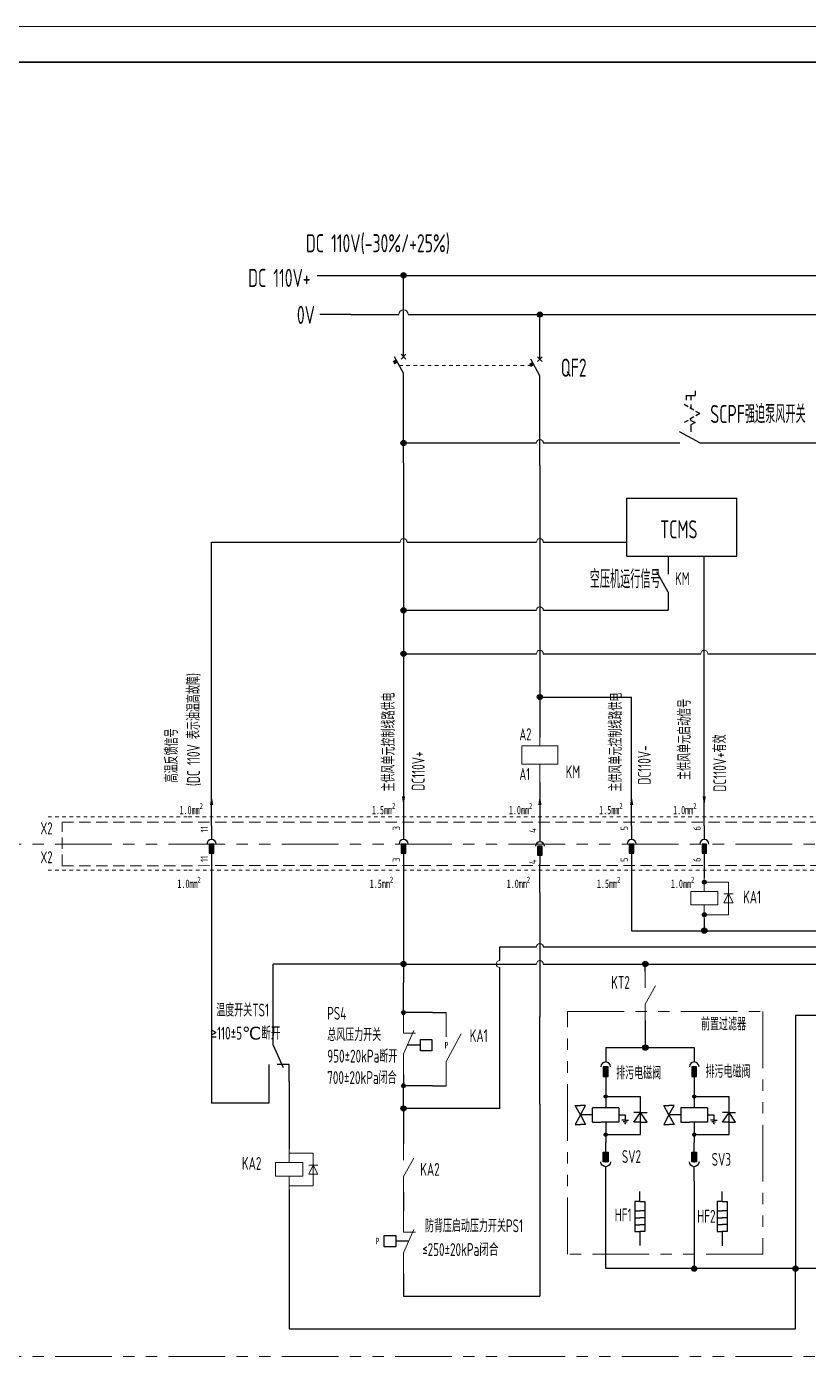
# Model space of a CAD drawing. Header units: millimetres. Extents: x 0 to 840, y 0 to 594.
# Drawn here: x 185.7 to 404.6, y 221.8 to 594 of the extents above; entities that cross this region are included whole.
import ezdxf
from ezdxf.enums import TextEntityAlignment as Align

# ---------------------------------------------------------------- set-up
doc = ezdxf.new("R2010")
doc.units = ezdxf.units.MM
for name, pattern in [('CENTER2', [12, 7, -1, 1, -1, 1, -1]), ('HIDDEN', [9.525, 6.35, -3.175]), ('PHANTOM2', [31.75, 15.875, -3.175, 3.175, -3.175, 3.175, -3.175]), ('虚线', [2, 1, -1])]:
    doc.linetypes.add(name, pattern=pattern)
for name, color, linetype, lineweight in [('BLK_0.5mm^2', 7, 'Continuous', 18), ('SYMS', 7, 'Continuous', 18), ('TERMS', 4, 'Continuous', 18), ('双点划线', 6, 'CENTER2', 18), ('尺寸线层', 3, 'Continuous', 13), ('标注', 3, 'Continuous', 18), ('虚线', 2, 'HIDDEN', 18), ('虚线层', 6, '虚线', 13)]:
    doc.layers.add(name, color=color, linetype=linetype, lineweight=lineweight)
doc.styles.add('WD_IEC', font='isocp2.shx', dxfattribs={"width": 0.9, "bigfont": 'gbcbig.shx'})
doc.styles.add('工程字', font='gbenor.shx', dxfattribs={"bigfont": 'gbcbig.shx'})
doc.styles.add('标准', font='isoct2.shx')
doc.styles.add('海泰标注样式', font='isocp.shx', dxfattribs={"width": 0.7, "bigfont": 'gbcbig.shx'})
doc.styles.add('海泰汉字样式', font='仿宋_GB2312.ttf', dxfattribs={"width": 0.7})

# ---------------------------------------------------------------- blocks, each defined once
blk = doc.blocks.new('NJHT-A1')
at = {"color": 7, "linetype": 'Continuous', "lineweight": 18}
blk.add_line((840, 594), (0, 594), dxfattribs=at)
at = {"color": 7, "linetype": 'Continuous', "lineweight": 35}
blk.add_line((830, 584), (25, 584), dxfattribs=at)
at = {"color": 2, "linetype": 'Continuous', "lineweight": 18, "style": '海泰汉字样式', "width": 0.6}
blk.add_attdef('5', text='', height=5, rotation=180, dxfattribs=at).set_placement((50, 578.5), align=Align.MIDDLE_CENTER)
at = {"color": 2, "linetype": 'Continuous', "lineweight": 18, "style": '海泰汉字样式'}
for tag, height, width, p in [('1', 5, 0.7, (805, 59.25)), ('7', 5, 0.7, (755, 50.5)), ('2', 5, 0.7, (805, 51.75)), ('3', 5, 0.6, (805, 38)), ('12', 3.5, 0.7, (668, 34.5)), ('13', 3.5, 0.6, (682, 34.5)), ('20', 3.5, 0.7, (708, 34.5)), ('21', 3.5, 0.6, (722, 34.5)), ('14', 3.5, 0.7, (668, 27.5)), ('15', 3.5, 0.6, (682, 27.5)), ('22', 3.5, 0.7, (708, 27.5)), ('23', 3.5, 0.6, (722, 27.5)), ('8', 3.5, 0.7, (762, 22.5)), ('9', 3.5, 0.7, (774, 22.5)), ('4', 5, 0.6, (805, 22.5)), ('16', 3.5, 0.7, (668, 20.5)), ('17', 3.5, 0.6, (682, 20.5)), ('24', 3.5, 0.7, (708, 20.5)), ('25', 3.5, 0.6, (722, 20.5)), ('18', 3.5, 0.7, (668, 13.5)), ('19', 3.5, 0.6, (682, 13.5)), ('26', 3.5, 0.7, (708, 13.5)), ('27', 3.5, 0.6, (722, 13.5)), ('11', 3.5, 0.7, (742.5, 13.5)), ('10', 3.5, 0.7, (767.5, 13.5)), ('6', 3.5, 0.7, (811.57, 13.5))]:
    blk.add_attdef(tag, text='', height=height, dxfattribs=dict(at, width=width)).set_placement(p, align=Align.MIDDLE_CENTER)
blk = doc.blocks.new('bfcgb')
blk.add_hatch(color=256).paths.add_polyline_path([(1495.06, 338, 1), (1492.9, 338, 1)])
blk.add_circle((1493.98, 338), 1.08)
blk = doc.blocks.new('fse')
blk.add_hatch(color=256).paths.add_polyline_path([(-62.47, -297.35), (-62.47, -293.6), (-64.34, -293.6), (-64.34, -297.35)], flags=0)
for p, q in [((-63.41, -286.1), (-63.41, -291.72)), ((-63.41, -297.35), (-63.41, -301.1))]:
    blk.add_line(p, q)
blk.add_lwpolyline([(-62.47, -293.6), (-64.34, -293.6), (-64.34, -297.35), (-62.47, -297.35)], close=True)
blk.add_arc((-63.41, -293.6), 1.88, 0, 180)
blk.add_point((-63.41, -293.6))
at = {"layer": 'TERMS', "style": 'WD_IEC'}
blk.add_attdef('1', text='', height=3, rotation=90, dxfattribs=at).set_placement((-64.91, -286.1), align=Align.RIGHT)
blk.add_attdef('1', (-64.91, -301.1), '', height=3, rotation=90, dxfattribs=at)
blk = doc.blocks.new('VCR1_1')
for p, q in [((0, 2.5), (0, 7.5)), ((0, -2.5), (0, -7.5))]:
    blk.add_line(p, q)
blk.add_lwpolyline([(-5, 2.5), (-5, -2.5), (5, -2.5), (5, 2.5)], close=True)
at = {"style": 'WD_IEC'}
for tag, height, p in [('INST', 2.5, (-5.25, 11.5)), ('LOC', 2.5, (-5.25, 8)), ('TAG1', 2.5, (-5.25, 4.5)), ('MFG', 1.5, (-6, 1)), ('CAT', 1.5, (-6, -1.5)), ('DESC1', 2.5, (-5.25, -6.85)), ('DESC2', 2.5, (-5.25, -10.35)), ('DESC3', 2.5, (-5.25, -13.85))]:
    blk.add_attdef(tag, text='', height=height, dxfattribs=at).set_placement(p, align=Align.RIGHT)
for tag, p, height in [('X2TERM01', (0, 7.5), 0.32), ('X4LINK', (-5, 0), 0.32), ('X1LINK', (5, 0), 0.32), ('ASSYCODE', (1, -4), 1), ('X8TERM02', (0, -7.5), 0.32), ('FAMILY', (1, -5.5), 1), ('CATDESC', (1, -7), 1)]:
    blk.add_attdef(tag, p, '', height=height, dxfattribs=at)
blk.add_attdef('TERM01', text='', height=2, rotation=90, dxfattribs=at).set_placement((-1, 7.5), align=Align.RIGHT)
blk.add_attdef('TERM02', (-1, -7.5), '', height=2, rotation=90, dxfattribs=at)
at = {"lineweight": 9, "style": 'WD_IEC'}
for tag, p in [('NO', (-5.5, -16.5)), ('NC', (-5.5, -20))]:
    blk.add_attdef(tag, text='', height=2.5, dxfattribs=at).set_placement(p, align=Align.TOP_RIGHT)
for tag, p in [('XREFNO', (-4, -16.5)), ('XREFNC', (-4, -20))]:
    blk.add_attdef(tag, text='', height=2.5, dxfattribs=at).set_placement(p, align=Align.TOP_LEFT)
blk = doc.blocks.new('VDI1_2')
for p, q in [((0, 7.5), (0, -7.5)), ((0, -2.5), (-2.5, 2.5)), ((-2.5, 2.5), (2.5, 2.5)), ((2.5, 2.5), (0, -2.5)), ((-2.5, -2.5), (2.5, -2.5))]:
    blk.add_line(p, q)
at = {"style": 'WD_IEC'}
for tag, height, p in [('INST', 2.5, (-5.5, 10.25)), ('LOC', 2.5, (-5.5, 6.75)), ('TAG1', 2.5, (-5.5, 3.25)), ('MFG', 1.5, (-5.5, -0.25)), ('DESC2', 2.5, (-5.5, -9.85)), ('DESC1', 2.5, (-5.5, -6.35)), ('CAT', 1.5, (-5.5, -2.75)), ('DESC3', 2.5, (-5.5, -13.35))]:
    blk.add_attdef(tag, text='', height=height, dxfattribs=at).set_placement(p, align=Align.RIGHT)
for tag, p, height in [('X2TERM01', (0, 7.5), 0.32), ('X8TERM02', (0, -7.5), 0.32), ('ASSYCODE', (1, -4), 1), ('FAMILY', (1, -5.5), 1), ('CATDESC', (1, -7), 1)]:
    blk.add_attdef(tag, p, '', height=height, dxfattribs=at)
blk.add_attdef('TERM01', text='', height=2, rotation=90, dxfattribs=at).set_placement((-1, 7.5), align=Align.RIGHT)
blk.add_attdef('TERM02', (-1, -7.5), '', height=2, rotation=90, dxfattribs=at)
blk = doc.blocks.new('VPS12')
for p, q in [((0, 7.5), (0, 2.5)), ((0, -2.5), (2.5, 3.125)), ((0, 2.5), (2.8678, 2.5)), ((0, -2.5), (0, -7.5))]:
    blk.add_line(p, q)
at = {"style": 'WD_IEC'}
for tag, p in [('INST', (-11.75, 10.25)), ('LOC', (-11.75, 6.75)), ('TAG1', (-11.75, 3.25)), ('RATING1', (-11.75, -1.35)), ('DESC1', (-11.75, -9.85)), ('DESC2', (-11.75, -13.35)), ('DESC3', (-11.75, -16.85))]:
    blk.add_attdef(tag, text='', height=2.5, dxfattribs=at).set_placement(p, align=Align.RIGHT)
blk.add_attdef('TERM01', text='', height=2, rotation=90, dxfattribs=at).set_placement((-1, 7.5), align=Align.RIGHT)
for tag, p, height in [('X2TERM01', (0, 7.5), 0.32), ('MFG', (2.75, 6.5), 1.5), ('CAT', (2.75, 4), 1.5), ('X1LINK', (1.7361, 0), 0.32), ('ASSYCODE', (1, -4), 1), ('CONTACT', (1, -2.5), 1), ('FAMILY', (1, -5.5), 1), ('CATDESC', (1, -7), 1), ('X8TERM02', (0, -7.5), 0.32)]:
    blk.add_attdef(tag, p, '', height=height, dxfattribs=at)
blk.add_attdef('TERM02', (-1, -7.5), '', height=2, rotation=90, dxfattribs=at)
at = {"lineweight": 15, "style": 'WD_IEC'}
blk.add_attdef('XREF', text='', height=2.5, dxfattribs=at).set_placement((-11.75, -6), align=Align.RIGHT)
blk = doc.blocks.new('VMS21P_1')
for p, q in [((0, 7.5), (0, 2.5)), ((0, -2.5), (3.125, 3.125)), ((0, -2.5), (0, -7.5))]:
    blk.add_line(p, q)
at = {"style": 'WD_IEC'}
for tag, p in [('INST', (-5.25, 7.75)), ('LOC', (-5.25, 4.25)), ('TAG2', (-5.25, 0.75)), ('XREF', (-5.25, -3.75)), ('DESC1', (-5.25, -7.6)), ('DESC2', (-5.25, -11.1)), ('DESC3', (-5.25, -14.6))]:
    blk.add_attdef(tag, text='', height=2.5, dxfattribs=at).set_placement(p, align=Align.RIGHT)
blk.add_attdef('TERM01', text='', height=2, rotation=90, dxfattribs=at).set_placement((-1, 7.5), align=Align.RIGHT)
for tag, p, height in [('X2TERM01', (0, 7.5), 0.32), ('X4LINK', (-2, 0), 0.32), ('X1LINK', (-0.5, 0), 0.32), ('CONTACT', (4, -3.5), 1), ('FAMILY', (4, -5), 1), ('X8TERM02', (0, -7.5), 0.32)]:
    blk.add_attdef(tag, p, '', height=height, dxfattribs=at)
blk.add_attdef('TERM02', (-1, -7.5), '', height=2, rotation=90, dxfattribs=at)
blk = doc.blocks.new('gwae')
blk.add_hatch(color=256).paths.add_polyline_path([(413.18, 275.01), (413.18, 278.76), (411.3, 278.76), (411.3, 275.01)], flags=0)
for p, q in [((412.24, 286.26), (412.24, 280.64)), ((412.24, 275.01), (412.24, 271.26))]:
    blk.add_line(p, q)
blk.add_lwpolyline([(413.18, 278.76), (411.3, 278.76), (411.3, 275.01), (413.18, 275.01)], close=True)
blk.add_arc((412.24, 278.76), 1.88, 0, 180)
blk.add_point((412.24, 278.76))
blk = doc.blocks.new('rq2e')
at = {"color": 7, "ltscale": 0.416487}
blk.add_line((1065.04, 260.3), (1065.04, 251.87), dxfattribs=at)
at = {"color": 7, "ltscale": 0.007597}
for p, q in [((1064.45, 256.26), (1064.49, 256.48)), ((1064.45, 256.26), (1064.49, 256.48)), ((1064.49, 256.03), (1064.45, 256.26)), ((1064.49, 256.03), (1064.45, 256.26)), ((1064.49, 256.48), (1064.62, 256.67)), ((1064.49, 256.48), (1064.62, 256.67)), ((1064.62, 255.84), (1064.49, 256.03)), ((1064.62, 255.84), (1064.49, 256.03)), ((1064.62, 256.67), (1064.81, 256.8)), ((1064.62, 256.67), (1064.81, 256.8)), ((1064.81, 255.71), (1064.62, 255.84)), ((1064.81, 255.71), (1064.62, 255.84)), ((1064.81, 256.8), (1065.04, 256.85)), ((1064.81, 256.8), (1065.04, 256.85)), ((1065.04, 255.66), (1064.81, 255.71)), ((1065.04, 255.66), (1064.81, 255.71)), ((1065.04, 256.85), (1065.27, 256.8)), ((1065.04, 256.85), (1065.27, 256.8)), ((1065.27, 255.71), (1065.04, 255.66)), ((1065.27, 255.71), (1065.04, 255.66)), ((1065.27, 256.8), (1065.46, 256.67)), ((1065.27, 256.8), (1065.46, 256.67)), ((1065.46, 255.84), (1065.27, 255.71)), ((1065.46, 255.84), (1065.27, 255.71)), ((1065.46, 256.67), (1065.59, 256.48)), ((1065.46, 256.67), (1065.59, 256.48)), ((1065.59, 256.03), (1065.46, 255.84)), ((1065.59, 256.03), (1065.46, 255.84)), ((1065.59, 256.48), (1065.63, 256.26)), ((1065.59, 256.48), (1065.63, 256.26)), ((1065.63, 256.26), (1065.59, 256.03)), ((1065.63, 256.26), (1065.59, 256.03)), ((1064.45, 241.44), (1064.49, 241.66)), ((1064.45, 241.44), (1064.49, 241.66)), ((1064.49, 241.21), (1064.45, 241.44)), ((1064.49, 241.21), (1064.45, 241.44)), ((1064.49, 241.66), (1064.62, 241.85)), ((1064.49, 241.66), (1064.62, 241.85)), ((1064.62, 241.02), (1064.49, 241.21)), ((1064.62, 241.02), (1064.49, 241.21)), ((1064.62, 241.85), (1064.81, 241.98)), ((1064.62, 241.85), (1064.81, 241.98)), ((1064.81, 240.89), (1064.62, 241.02)), ((1064.81, 240.89), (1064.62, 241.02)), ((1064.81, 241.98), (1065.04, 242.03)), ((1064.81, 241.98), (1065.04, 242.03)), ((1065.04, 240.85), (1064.81, 240.89)), ((1065.04, 240.85), (1064.81, 240.89)), ((1065.04, 242.03), (1065.27, 241.98)), ((1065.04, 242.03), (1065.27, 241.98)), ((1065.27, 240.89), (1065.04, 240.85)), ((1065.27, 240.89), (1065.04, 240.85)), ((1065.27, 241.98), (1065.46, 241.85)), ((1065.27, 241.98), (1065.46, 241.85)), ((1065.46, 241.02), (1065.27, 240.89)), ((1065.46, 241.02), (1065.27, 240.89)), ((1065.46, 241.85), (1065.59, 241.66)), ((1065.46, 241.85), (1065.59, 241.66)), ((1065.59, 241.21), (1065.46, 241.02)), ((1065.59, 241.21), (1065.46, 241.02)), ((1065.59, 241.66), (1065.63, 241.44)), ((1065.59, 241.66), (1065.63, 241.44)), ((1065.63, 241.44), (1065.59, 241.21)), ((1065.63, 241.44), (1065.59, 241.21))]:
    blk.add_line(p, q, dxfattribs=at)
at = {"color": 7, "ltscale": 0.445714}
for p, q in [((1065.03, 256.26), (1078.57, 256.26)), ((1065.03, 256.26), (1078.57, 256.26)), ((1065.04, 241.44), (1078.58, 241.44)), ((1065.04, 241.44), (1078.58, 241.44))]:
    blk.add_line(p, q, dxfattribs=at)
at = {"color": 7, "ltscale": 0.204694}
blk.add_line((1078.58, 250.04), (1078.57, 256.26), dxfattribs=at)
blk.add_line((1078.58, 250.04), (1078.57, 256.26), dxfattribs=at)
at = {"color": 7, "ltscale": 0.092843}
for q in [(1053.19, 252.81), (1053.19, 252.81), (1053.19, 245.38), (1053.19, 245.38), (1057.23, 252.81), (1057.23, 252.81), (1057.23, 245.38), (1057.23, 245.38)]:
    blk.add_line((1055.21, 249.09), q, dxfattribs=at)
at = {"color": 7, "ltscale": 0.044268}
for p, q in [((1053.19, 252.81), (1055.21, 252.81)), ((1053.19, 252.81), (1055.21, 252.81)), ((1053.19, 245.38), (1055.21, 245.38)), ((1053.19, 245.38), (1055.21, 245.38))]:
    blk.add_line(p, q, dxfattribs=at)
at = {"color": 7, "ltscale": 0.044269}
for p, q in [((1057.23, 252.81), (1055.21, 252.81)), ((1057.23, 252.81), (1055.21, 252.81)), ((1057.23, 245.38), (1055.21, 245.38)), ((1057.23, 245.38), (1055.21, 245.38))]:
    blk.add_line(p, q, dxfattribs=at)
at = {"color": 7, "ltscale": 0.121009}
blk.add_line((1059.83, 249.09), (1055.21, 249.09), dxfattribs=at)
at = {"color": 7, "ltscale": 0.18267}
for p, q in [((1059.83, 251.87), (1059.83, 246.32)), ((1070.2, 251.87), (1070.2, 246.32))]:
    blk.add_line(p, q, dxfattribs=at)
at = {"color": 7, "ltscale": 0.226511}
for p, q in [((1070.2, 251.87), (1059.88, 251.87)), ((1059.88, 246.32), (1063.32, 246.32)), ((1070.2, 246.32), (1063.32, 246.32)), ((1070.2, 246.32), (1063.32, 246.32))]:
    blk.add_line(p, q, dxfattribs=at)
at = {"color": 7, "ltscale": 0.067085}
blk.add_line((1070.2, 249.09), (1072.61, 249.09), dxfattribs=at)
at = {"color": 7, "ltscale": 0.04459}
blk.add_line((1072.61, 249.09), (1072.61, 247.05), dxfattribs=at)
at = {"color": 7, "ltscale": 0.148438}
for p in [(1076.03, 246.32), (1076.03, 246.32), (1081.13, 246.32), (1081.13, 246.32)]:
    blk.add_line(p, (1078.58, 250.04), dxfattribs=at)
at = {"color": 7, "ltscale": 0.083936}
for p, q in [((1078.58, 250.04), (1076.03, 250.04)), ((1078.58, 250.04), (1076.03, 250.04)), ((1078.58, 250.04), (1081.13, 250.04)), ((1078.58, 250.04), (1081.13, 250.04)), ((1078.58, 246.32), (1076.03, 246.32)), ((1078.58, 246.32), (1076.03, 246.32)), ((1078.58, 246.32), (1081.13, 246.32)), ((1078.58, 246.32), (1081.13, 246.32))]:
    blk.add_line(p, q, dxfattribs=at)
at = {"color": 7, "ltscale": 0.16075}
for q in [(1078.58, 250.04), (1078.58, 246.32)]:
    blk.add_line((1078.58, 241.44), q, dxfattribs=at)
at = {"color": 7, "ltscale": 0.321499}
blk.add_line((1065.04, 246.32), (1065.04, 238.35), dxfattribs=at)
at = {"color": 7, "ltscale": 0.028234}
blk.add_line((1072.61, 247.05), (1071.32, 247.05), dxfattribs=at)
at = {"color": 7, "ltscale": 0.016336}
for q in [(1071.86, 246.37), (1073.35, 246.37)]:
    blk.add_line((1072.61, 246.37), q, dxfattribs=at)
at = {"color": 7, "ltscale": 0.005879}
for q in [(1072.34, 245.77), (1072.88, 245.77)]:
    blk.add_line((1072.61, 245.77), q, dxfattribs=at)
at = {"color": 7, "ltscale": 0.028235}
blk.add_line((1072.61, 247.05), (1073.9, 247.05), dxfattribs=at)
at = {"color": 7}
for centre in [(1065.04, 256.26), (1065.04, 241.44)]:
    blk.add_circle(centre, 0.591, dxfattribs=at)
for points in [[(1065.59, 256.03), (1064.45, 256.26), (1064.62, 256.67), (1064.49, 256.48)], [(1065.59, 256.03), (1064.45, 256.26), (1064.62, 256.67), (1064.49, 256.48)], [(1065.59, 256.03), (1064.62, 255.84), (1064.45, 256.26), (1064.49, 256.03)], [(1065.59, 256.03), (1064.62, 255.84), (1064.45, 256.26), (1064.49, 256.03)], [(1065.59, 256.03), (1064.62, 256.67), (1065.04, 256.85), (1064.81, 256.8)], [(1065.59, 256.03), (1064.62, 256.67), (1065.04, 256.85), (1064.81, 256.8)], [(1065.59, 256.03), (1065.04, 255.66), (1064.62, 255.84), (1064.81, 255.71)], [(1065.59, 256.03), (1065.04, 255.66), (1064.62, 255.84), (1064.81, 255.71)], [(1065.59, 256.03), (1065.04, 256.85), (1065.46, 256.67), (1065.27, 256.8)], [(1065.59, 256.03), (1065.04, 256.85), (1065.46, 256.67), (1065.27, 256.8)], [(1065.59, 256.03), (1065.46, 255.84), (1065.04, 255.66), (1065.27, 255.71)], [(1065.59, 256.03), (1065.46, 255.84), (1065.04, 255.66), (1065.27, 255.71)], [(1065.59, 256.03), (1065.46, 256.67), (1065.63, 256.26), (1065.59, 256.48)], [(1065.59, 256.03), (1065.46, 256.67), (1065.63, 256.26), (1065.59, 256.48)], [(1065.59, 241.21), (1064.45, 241.44), (1064.62, 241.85), (1064.49, 241.66)], [(1065.59, 241.21), (1064.45, 241.44), (1064.62, 241.85), (1064.49, 241.66)], [(1065.59, 241.21), (1064.62, 241.02), (1064.45, 241.44), (1064.49, 241.21)], [(1065.59, 241.21), (1064.62, 241.02), (1064.45, 241.44), (1064.49, 241.21)], [(1065.59, 241.21), (1064.62, 241.85), (1065.04, 242.03), (1064.81, 241.98)], [(1065.59, 241.21), (1064.62, 241.85), (1065.04, 242.03), (1064.81, 241.98)], [(1065.59, 241.21), (1065.04, 240.85), (1064.62, 241.02), (1064.81, 240.89)], [(1065.59, 241.21), (1065.04, 240.85), (1064.62, 241.02), (1064.81, 240.89)], [(1065.59, 241.21), (1065.04, 242.03), (1065.46, 241.85), (1065.27, 241.98)], [(1065.59, 241.21), (1065.04, 242.03), (1065.46, 241.85), (1065.27, 241.98)], [(1065.59, 241.21), (1065.46, 241.02), (1065.04, 240.85), (1065.27, 240.89)], [(1065.59, 241.21), (1065.46, 241.02), (1065.04, 240.85), (1065.27, 240.89)], [(1065.59, 241.21), (1065.46, 241.85), (1065.63, 241.44), (1065.59, 241.66)], [(1065.59, 241.21), (1065.46, 241.85), (1065.63, 241.44), (1065.59, 241.66)]]:
    blk.add_solid(points, dxfattribs=at)

msp = doc.modelspace()

# ---------------------------------------------------------------- hatches: boundary and pattern name
for points in [[(289.13, 500.82), (288.24, 500.33), (288.73, 499.43), (289.63, 499.93)], [(327.31, 500.09), (326.41, 499.6), (326.91, 498.7), (327.81, 499.2)]]:
    msp.add_hatch(color=256).paths.add_polyline_path(points, flags=0)

# ---------------------------------------------------------------- linework, layer by layer
for p, q in [((267.08, 524.36), (602.09, 524.36)), ((291.27, 508.68), (291.27, 524.36)), ((276.51, 513.4), (267.84, 513.4)), ((276.51, 513.4), (289.99, 513.4)), ((292.56, 513.4), (335.43, 513.4)), ((325.84, 513.4), (332.86, 513.4)), ((329.45, 500.89), (329.45, 512.67)), ((335.43, 513.4), (602.09, 513.4)), ((291.27, 501.61), (291.27, 508.68)), ((291.27, 496.97), (288.71, 501.58)), ((291.93, 500.94), (290.61, 502.29)), ((290.61, 500.94), (291.93, 502.29)), ((329.45, 496.24), (326.89, 500.86)), ((330.11, 500.21), (328.79, 501.56)), ((328.79, 500.21), (330.11, 501.56)), ((291.27, 471.87), (291.27, 496.97)), ((329.45, 471.14), (329.45, 496.24)), ((372.96, 492), (372.96, 490.73)), ((370.94, 487.57), (369.84, 488.2)), ((370.43, 490.73), (370.43, 489.47)), ((370.43, 490.73), (372.96, 490.73)), ((371.69, 490.73), (371.69, 489.47)), ((371.69, 488.2), (371.69, 487.13)), ((372.58, 486.62), (371.48, 487.25)), ((372.58, 484.72), (371.48, 484.09)), ((371.69, 483.77), (371.69, 484.21)), ((374.22, 485.67), (373.13, 486.3)), ((374.22, 485.67), (373.13, 485.04)), ((374.22, 477.45), (368.53, 480.61)), ((370.94, 483.77), (369.84, 483.14)), ((371.69, 483.77), (372.96, 483.14)), ((372.96, 483.14), (371.69, 482.51)), ((371.69, 482.51), (371.69, 480.61)), ((291.27, 477.45), (328.49, 477.45)), ((330.41, 477.45), (368.66, 477.45)), ((374.22, 477.45), (379.29, 477.45)), ((379.29, 477.45), (422.7, 477.45)), ((291.27, 471.87), (291.27, 370.25)), ((329.45, 471.14), (329.45, 395.03)), ((353.84, 445.8), (353.84, 461.99)), ((353.84, 461.99), (384.58, 461.99)), ((384.58, 445.8), (384.58, 461.99)), ((237.5, 370.25), (237.5, 449.7)), ((237.5, 449.7), (290.31, 449.7)), ((292.24, 449.7), (328.49, 449.7)), ((330.41, 449.7), (353.84, 449.7)), ((353.84, 445.8), (384.58, 445.8)), ((365.39, 445.8), (365.39, 440.74)), ((375.49, 370.25), (375.49, 445.8)), ((365.39, 435.68), (362.23, 441.37)), ((365.39, 435.68), (365.39, 430.62)), ((291.27, 430.62), (328.49, 430.62)), ((330.41, 430.62), (365.39, 430.62)), ((291.27, 418.45), (328.49, 418.45)), ((330.41, 418.45), (374.52, 418.45)), ((376.45, 418.45), (421.74, 418.45)), ((329.45, 406.32), (355.12, 406.32)), ((355.12, 370.25), (355.12, 406.32)), ((329.45, 382.51), (329.45, 369.63)), ((291.27, 366.34), (291.27, 366.34)), ((237.5, 360.13), (237.5, 292.69)), ((291.27, 360.13), (291.27, 347)), ((329.45, 351.64), (329.45, 359.51)), ((355.12, 360.13), (355.12, 340.92)), ((375.49, 360.13), (375.49, 355.73)), ((329.45, 351.64), (329.45, 316.93)), ((291.27, 347), (291.27, 331.59)), ((375.49, 344.34), (375.49, 340.92)), ((355.12, 340.92), (390.62, 340.92)), ((390.62, 340.92), (421.74, 340.92)), ((318.2, 332.55), (318.2, 336.39)), ((318.2, 336.39), (328.49, 336.39)), ((330.41, 336.39), (389.65, 336.39)), ((389.65, 336.39), (422.7, 336.39)), ((291.27, 331.59), (254.77, 331.59)), ((254.77, 314.47), (254.77, 331.59)), ((291.27, 331.59), (328.49, 331.59)), ((291.27, 331.59), (291.27, 330.86)), ((330.41, 331.59), (330.41, 331.59)), ((330.41, 331.59), (390.62, 331.59)), ((358.96, 329.48), (358.96, 331.59)), ((390.62, 331.59), (401.2, 331.59)), ((401.2, 331.59), (423.82, 331.59)), ((291.27, 330.86), (291.27, 326.34)), ((318.2, 291.17), (318.2, 330.63)), ((291.27, 318.02), (291.27, 326.34)), ((299.42, 318.02), (291.27, 318.02)), ((299.42, 318.02), (303.18, 318.02)), ((329.45, 292.33), (329.45, 316.93)), ((442.04, 317.21), (401.03, 317.21)), ((401.03, 317.21), (401.03, 246.33)), ((254.77, 308.88), (254.77, 314.47)), ((358.96, 315.81), (358.96, 308.22)), ((254.77, 308.88), (257.55, 302.6)), ((253.58, 303.49), (253.58, 292.69)), ((259.24, 303.49), (255.86, 303.49)), ((259.24, 298.59), (259.24, 303.49)), ((259.24, 298.59), (259.24, 279.84)), ((291.27, 300.64), (291.27, 297.51)), ((299.42, 297.51), (291.27, 297.51)), ((291.27, 291.17), (291.27, 297.51)), ((299.42, 297.51), (303.18, 297.51)), ((253.58, 292.69), (237.5, 292.69)), ((318.2, 291.17), (291.27, 291.17)), ((291.27, 291.17), (291.27, 281.28)), ((329.45, 292.33), (329.45, 238.64)), ((259.24, 268.45), (259.24, 238.64)), ((347.87, 246.33), (347.87, 270.81)), ((372.67, 270.81), (372.67, 246.33)), ((291.27, 267.61), (291.27, 262.38)), ((357.41, 265.09), (357.41, 267.95)), ((380.48, 265.12), (380.48, 267.95)), ((357.41, 256.71), (357.41, 252.8)), ((380.48, 256.74), (380.48, 252.73)), ((400.69, 246.33), (347.87, 246.33)), ((600.93, 246.33), (400.69, 246.33)), ((401.03, 229.45), (401.03, 246.33)), ((291.27, 244.98), (291.27, 238.64)), ((259.24, 238.64), (259.24, 229.45)), ((291.27, 238.64), (329.45, 238.64)), ((259.24, 229.45), (401.03, 229.45))]:
    msp.add_line(p, q)
at = {"color": 7, "ltscale": 0.007597}
for p, q in [((358.55, 331.3), (358.5, 331.59)), ((358.55, 331.3), (358.5, 331.59)), ((358.72, 331.06), (358.55, 331.3)), ((358.72, 331.06), (358.55, 331.3)), ((359.66, 331.3), (359.5, 331.06)), ((359.66, 331.3), (359.5, 331.06)), ((359.72, 331.59), (359.66, 331.3)), ((359.72, 331.59), (359.66, 331.3)), ((358.96, 330.83), (358.67, 330.89)), ((358.96, 330.83), (358.67, 330.89)), ((358.96, 330.89), (358.72, 331.06)), ((358.96, 330.89), (358.72, 331.06)), ((359.25, 330.89), (358.96, 330.83)), ((359.25, 330.89), (358.96, 330.83)), ((359.5, 331.06), (359.25, 330.89)), ((359.5, 331.06), (359.25, 330.89)), ((358.67, 308.92), (358.96, 308.97)), ((358.67, 308.92), (358.96, 308.97)), ((358.96, 308.97), (359.25, 308.92)), ((358.96, 308.97), (359.25, 308.92)), ((358.5, 308.22), (358.55, 308.51)), ((358.5, 308.22), (358.55, 308.51)), ((358.55, 307.93), (358.5, 308.22)), ((358.55, 307.93), (358.5, 308.22)), ((358.55, 308.51), (358.72, 308.75)), ((358.55, 308.51), (358.72, 308.75)), ((358.72, 307.68), (358.55, 307.93)), ((358.72, 307.68), (358.55, 307.93)), ((358.96, 307.46), (358.67, 307.52)), ((358.96, 307.46), (358.67, 307.52)), ((358.72, 308.75), (358.96, 308.92)), ((358.72, 308.75), (358.96, 308.92)), ((358.96, 307.52), (358.72, 307.68)), ((358.96, 307.52), (358.72, 307.68)), ((359.25, 307.52), (358.96, 307.46)), ((359.25, 307.52), (358.96, 307.46)), ((359.25, 308.92), (359.5, 308.75)), ((359.25, 308.92), (359.5, 308.75)), ((359.5, 307.68), (359.25, 307.52)), ((359.5, 307.68), (359.25, 307.52)), ((359.5, 308.75), (359.66, 308.51)), ((359.5, 308.75), (359.66, 308.51)), ((359.66, 307.93), (359.5, 307.68)), ((359.66, 307.93), (359.5, 307.68)), ((359.72, 308.22), (359.66, 307.93)), ((359.72, 308.22), (359.66, 307.93))]:
    msp.add_line(p, q, dxfattribs=at)
at = {"color": 2, "linetype": 'HIDDEN'}
for p, q in [((295.98, 308.89), (292.36, 308.89)), ((292.72, 254.05), (289.09, 254.05))]:
    msp.add_line(p, q, dxfattribs=at)
at = {"color": 7, "ltscale": 0.416487}
for p, q in [((347.87, 308.22), (347.87, 304.17)), ((372.67, 308.22), (372.67, 304.17))]:
    msp.add_line(p, q, dxfattribs=at)
at = {"color": 7}
msp.add_line((347.87, 308.22), (372.67, 308.22), dxfattribs=at)
at = {"color": 7, "ltscale": 0.036266}
for p, q in [((357.41, 265.09), (356, 265.09)), ((357.41, 265.09), (358.82, 265.09)), ((380.48, 265.12), (379.07, 265.12)), ((380.48, 265.12), (381.89, 265.12)), ((356, 262.48), (357.41, 262.48)), ((358.82, 262.48), (357.41, 262.48)), ((379.07, 262.51), (380.48, 262.51)), ((379.07, 260.58), (380.48, 260.58)), ((381.89, 262.51), (380.48, 262.51)), ((381.89, 260.58), (380.48, 260.58)), ((356, 260.55), (357.41, 260.55)), ((356, 258.63), (357.41, 258.63)), ((358.82, 260.55), (357.41, 260.55)), ((358.82, 258.63), (357.41, 258.63)), ((379.07, 258.66), (380.48, 258.66)), ((381.89, 258.66), (380.48, 258.66)), ((356, 256.71), (357.41, 256.71)), ((358.82, 256.71), (357.41, 256.71)), ((379.07, 256.74), (380.48, 256.74)), ((381.89, 256.74), (380.48, 256.74))]:
    msp.add_line(p, q, dxfattribs=at)
at = {"color": 7, "ltscale": 0.215638}
for p, q in [((356, 265.09), (356, 256.71)), ((358.82, 265.09), (358.82, 256.71)), ((379.07, 265.12), (379.07, 256.74)), ((381.89, 265.12), (381.89, 256.74))]:
    msp.add_line(p, q, dxfattribs=at)
for points in [[(295.98, 310.46), (299.2, 310.46), (299.2, 307.32), (295.98, 307.32)], [(285.87, 255.62), (289.09, 255.62), (289.09, 252.47), (285.87, 252.47)]]:
    msp.add_lwpolyline(points, close=True)
at = {"color": 7}
for centre in [(358.96, 331.59), (358.96, 308.22)]:
    msp.add_circle(centre, 0.757, dxfattribs=at)
for points in [[(237.08, 376.13), (237.51, 378.83), (237.98, 376.13)], [(291.7, 378.55), (291.27, 375.85), (290.8, 378.54)], [(329, 376.13), (329.42, 378.83), (329.9, 376.13)], [(354.69, 376.13), (355.12, 378.83), (355.59, 376.13)], [(375.91, 378.55), (375.49, 375.85), (375.01, 378.54)]]:
    msp.add_solid(points)
for points in [[(359.66, 331.3), (358.21, 331.59), (358.43, 332.13), (358.26, 331.88)], [(359.66, 331.3), (358.21, 331.59), (358.43, 332.13), (358.26, 331.88)], [(359.66, 331.3), (358.43, 331.06), (358.21, 331.59), (358.26, 331.3)], [(359.66, 331.3), (358.43, 331.06), (358.21, 331.59), (358.26, 331.3)], [(359.66, 331.3), (358.43, 332.13), (358.96, 332.35), (358.67, 332.29)], [(359.66, 331.3), (358.43, 332.13), (358.96, 332.35), (358.67, 332.29)], [(359.66, 331.3), (358.96, 330.83), (358.43, 331.06), (358.67, 330.89)], [(359.66, 331.3), (358.96, 330.83), (358.43, 331.06), (358.67, 330.89)], [(359.66, 331.3), (358.96, 332.35), (359.5, 332.13), (359.25, 332.29)], [(359.66, 331.3), (358.96, 332.35), (359.5, 332.13), (359.25, 332.29)], [(359.66, 331.3), (359.5, 331.06), (358.96, 330.83), (359.25, 330.89)], [(359.66, 331.3), (359.5, 331.06), (358.96, 330.83), (359.25, 330.89)], [(359.66, 331.3), (359.5, 332.13), (359.72, 331.59), (359.66, 331.88)], [(359.66, 331.3), (359.5, 332.13), (359.72, 331.59), (359.66, 331.88)], [(359.66, 307.93), (358.43, 308.75), (358.96, 308.97), (358.67, 308.92)], [(359.66, 307.93), (358.43, 308.75), (358.96, 308.97), (358.67, 308.92)], [(359.66, 307.93), (358.96, 308.97), (359.5, 308.75), (359.25, 308.92)], [(359.66, 307.93), (358.96, 308.97), (359.5, 308.75), (359.25, 308.92)], [(359.66, 307.93), (358.21, 308.22), (358.43, 308.75), (358.26, 308.51)], [(359.66, 307.93), (358.21, 308.22), (358.43, 308.75), (358.26, 308.51)], [(359.66, 307.93), (358.43, 307.68), (358.21, 308.22), (358.26, 307.93)], [(359.66, 307.93), (358.43, 307.68), (358.21, 308.22), (358.26, 307.93)], [(359.66, 307.93), (358.96, 307.46), (358.43, 307.68), (358.67, 307.52)], [(359.66, 307.93), (358.96, 307.46), (358.43, 307.68), (358.67, 307.52)], [(359.66, 307.93), (359.5, 307.68), (358.96, 307.46), (359.25, 307.52)], [(359.66, 307.93), (359.5, 307.68), (358.96, 307.46), (359.25, 307.52)], [(359.66, 307.93), (359.5, 308.75), (359.72, 308.22), (359.66, 308.51)], [(359.66, 307.93), (359.5, 308.75), (359.72, 308.22), (359.66, 308.51)]]:
    msp.add_solid(points, dxfattribs=at)
at = {"layer": 'BLK_0.5mm^2'}
for p, q in [((382.26, 354.51), (375.49, 354.51)), ((382.26, 353.75), (382.26, 354.51)), ((382.26, 345.4), (375.49, 345.4)), ((382.26, 346.15), (382.26, 345.4)), ((266.01, 278.62), (259.24, 278.62)), ((266.01, 277.86), (266.01, 278.62)), ((266.01, 269.51), (259.24, 269.51)), ((266.01, 270.27), (266.01, 269.51))]:
    msp.add_line(p, q, dxfattribs=at)
for centre, radius, start, end in [((291.27, 513.4), 1.29, 0, 180), ((329.45, 477.45), 0.964, 0, 180), ((291.27, 449.7), 0.964, 0, 180), ((329.45, 449.7), 0.964, 0, 180), ((329.45, 430.62), 0.964, 0, 180), ((329.45, 418.45), 0.964, 0, 180), ((375.49, 418.45), 0.964, 0, 180), ((329.45, 336.39), 0.964, 0, 180), ((318.2, 331.59), 0.964, 90, 270), ((329.45, 331.59), 0.964, 0, 180)]:
    msp.add_arc(centre, radius, start, end, dxfattribs=at)
at = {"layer": '双点划线', "linetype": 'PHANTOM2'}
for p, q in [((98.43, 365.19), (681.94, 365.19)), ((337.16, 318.32), (391.84, 318.32)), ((337.16, 250.38), (337.16, 318.32)), ((391.84, 318.32), (391.84, 250.38)), ((391.84, 250.38), (337.16, 250.38)), ((98.43, 221.76), (681.94, 221.76))]:
    msp.add_line(p, q, dxfattribs=at)
at = {"layer": '虚线', "ltscale": 0.5}
for p, q in [((195.69, 371.26), (670, 371.45)), ((195.69, 359.11), (195.69, 371.26)), ((195.69, 359.11), (670, 359.3))]:
    msp.add_line(p, q, dxfattribs=at)
at = {"layer": '虚线层'}
for p, q in [((327.04, 499.11), (290.08, 499.11)), ((230.72, 372.75), (191.2, 372.75)), ((670, 372.75), (230.72, 372.75)), ((230.72, 357.84), (191.18, 357.84)), ((670.12, 357.84), (230.72, 357.84))]:
    msp.add_line(p, q, dxfattribs=at)

# ---------------------------------------------------------------- block references
msp.add_blockref('NJHT-A1', (0, 0))
for name, p, xscale, yscale, zscale in [('bfcgb', (-717.17, 296.21), 0.675, 0.675, 0.675), ('bfcgb', (-678.99, 285.24), 0.675, 0.675, 0.675), ('bfcgb', (-717.17, 249.29), 0.675, 0.675, 0.675), ('bfcgb', (-717.17, 202.46), 0.675, 0.675, 0.675), ('bfcgb', (-717.17, 190.3), 0.675, 0.675, 0.675), ('bfcgb', (-678.99, 178.17), 0.675, 0.675, 0.675), ('bfcgb', (-380.84, 183.39), 0.50625, 0.50625, 0.50625), ('bfcgb', (-380.84, 174.28), 0.50625, 0.50625, 0.50625), ('bfcgb', (-632.95, 112.77), 0.675, 0.675, 0.675), ('bfcgb', (-717.17, 103.44), 0.675, 0.675, 0.675), ('bfcgb', (-465.06, 146.9), 0.50625, 0.50625, 0.50625), ('gwae', (51.06, 102.11), 0.7200000000000001, 0.7200000000000001, 0.7200000000000001), ('gwae', (75.85, 102.11), 0.7200000000000001, 0.7200000000000001, 0.7200000000000001), ('bfcgb', (-465.06, 126.4), 0.50625, 0.50625, 0.50625), ('rq2e', (-418.96, 110), 0.7200000000000001, 0.7200000000000001, 0.7200000000000001), ('rq2e', (-394.16, 110), 0.7200000000000001, 0.7200000000000001, 0.7200000000000001), ('bfcgb', (-717.17, 63.02), 0.675, 0.675, 0.675), ('bfcgb', (-635.77, 18.18), 0.675, 0.675, 0.675), ('bfcgb', (-607.41, 18.18), 0.675, 0.675, 0.675)]:
    msp.add_blockref(name, p, dxfattribs=dict(xscale=xscale, yscale=yscale, zscale=zscale))
ref = msp.add_blockref('fse', (280.3, 563.37), dxfattribs=dict(xscale=0.675, yscale=0.675, zscale=0.675))
ref.add_attrib('1', '11', (236.49, 360.13), dxfattribs={"layer": 'TERMS', "height": 2.025, "rotation": 90, "style": 'WD_IEC'})
ref.add_attrib('1', '11', dxfattribs={"layer": 'TERMS', "height": 2.025, "rotation": 90, "style": 'WD_IEC'}).set_placement((236.49, 370.25), align=Align.RIGHT)
ref = msp.add_blockref('fse', (334.07, 563.37), dxfattribs=dict(xscale=0.675, yscale=0.675, zscale=0.675))
ref.add_attrib('1', '3', (290.26, 360.13), dxfattribs={"layer": 'TERMS', "height": 2.02, "rotation": 90, "style": 'WD_IEC'})
ref.add_attrib('1', '3', dxfattribs={"layer": 'TERMS', "height": 2.02, "rotation": 90, "style": 'WD_IEC'}).set_placement((290.26, 370.25), align=Align.RIGHT)
ref = msp.add_blockref('fse', (372.25, 562.75), dxfattribs=dict(xscale=0.675, yscale=0.675, zscale=0.675))
ref.add_attrib('1', '4', (328.44, 359.51), dxfattribs={"layer": 'TERMS', "height": 2.02, "rotation": 90, "style": 'WD_IEC'})
ref.add_attrib('1', '4', dxfattribs={"layer": 'TERMS', "height": 2.02, "rotation": 90, "style": 'WD_IEC'}).set_placement((328.44, 369.63), align=Align.RIGHT)
ref = msp.add_blockref('fse', (397.92, 563.37), dxfattribs=dict(xscale=0.675, yscale=0.675, zscale=0.675))
ref.add_attrib('1', '5', (354.11, 360.13), dxfattribs={"layer": 'TERMS', "height": 2.02, "rotation": 90, "style": 'WD_IEC'})
ref.add_attrib('1', '5', dxfattribs={"layer": 'TERMS', "height": 2.02, "rotation": 90, "style": 'WD_IEC'}).set_placement((354.11, 370.25), align=Align.RIGHT)
ref = msp.add_blockref('fse', (418.28, 563.37), dxfattribs=dict(xscale=0.675, yscale=0.675, zscale=0.675))
ref.add_attrib('1', '6', (374.47, 360.13), dxfattribs={"layer": 'TERMS', "height": 2.02, "rotation": 90, "style": 'WD_IEC'})
ref.add_attrib('1', '6', dxfattribs={"layer": 'TERMS', "height": 2.02, "rotation": 90, "style": 'WD_IEC'}).set_placement((374.47, 370.25), align=Align.RIGHT)
at = {"xscale": -0.7200000000000001, "yscale": 0.7200000000000001, "zscale": 0.7200000000000001, "rotation": 180}
for p in [(51.06, 476.92), (75.85, 476.92)]:
    msp.add_blockref('gwae', p, dxfattribs=at)
at = {"layer": 'SYMS'}
for name, p, xscale, yscale, zscale in [('VCR1_1', (329.45, 390.11), 1.0125, 1.0125, 1.0125), ('VCR1_1', (375.49, 350.03), 0.759375, 0.759375, 0.759375), ('VMS21P_1', (358.96, 322.65), 0.91125, 0.91125, 0.91125), ('VPS12', (291.27, 309.34), 1.16015625, 1.16015625, 1.16015625), ('VMS21P_1', (303.18, 307.77), 1.366875, 1.366875, 1.366875), ('VCR1_1', (259.24, 274.14), 0.759375, 0.759375, 0.759375), ('VMS21P_1', (291.27, 274.44), 0.91125, 0.91125, 0.91125), ('VPS12', (291.27, 253.68), 1.16015625, 1.16015625, 1.16015625)]:
    msp.add_blockref(name, p, dxfattribs=dict(at, xscale=xscale, yscale=yscale, zscale=zscale))
at = {"layer": 'SYMS', "xscale": 0.50625, "yscale": 0.50625, "zscale": 0.50625, "rotation": 180}
for p in [(382.26, 349.95), (266.01, 274.06)]:
    msp.add_blockref('VDI1_2', p, dxfattribs=at)

# ---------------------------------------------------------------- texts
at = {"char_height": 1.8, "attachment_point": 1, "style": '海泰汉字样式'}
for insert in [(295.98, 309.8), (276.68, 254.96)]:
    msp.add_mtext_dynamic_manual_height_columns('\\pi6.7946;P', width=14.3043, gutter_width=60, heights=[0], dxfattribs=dict(at, insert=insert))
at = {"layer": '尺寸线层', "attachment_point": 1}
for s, insert, char_height, width, style in [('{\\Fisocp2,gbcbig|c134;\\C3;DC 110V(-30%/+25%)}', (263.94, 535.89), 5.0625, 66.2171, '海泰汉字样式'), ('{\\Fisocp2,gbcbig|c134;\\W0.7;\\C3;DC 110V+}', (247.77, 526.19), 5.0625, 39.8463, '海泰汉字样式'), ('{\\Fisocp2,gbcbig|c134;\\W0.7;\\C3;0V}', (261.41, 515.83), 5.0625, 39.8463, '海泰汉字样式'), ('{\\Fisocp2,gbcbig|c0;\\W0.7;\\C3;QF\\Fisocp2,gbcbig|c134;2}', (335.3, 501.04), 5.0625, 39.8463, '海泰汉字样式'), ('{\\Fisocp2,gbcbig|c134;\\W0.7;\\C3;SCPF强迫泵风开关}', (377.16, 488.07), 5.0625, 39.8463, '工程字'), ('{\\Fisocp2,gbcbig|c134;\\W0.7;TCMS}', (363.15, 455.81), 5.0625, 10.0366, '海泰汉字样式'), ('{\\Fisocp2,gbcbig|c134;\\W0.7;\\C3;空压机运行信号}', (343.41, 441.86), 5.0625, 39.8463, '海泰汉字样式'), ('{\\Fisocp2,gbcbig|c134;\\W0.7;KM}', (367.3, 441.3), 3.6, 39.8463, '海泰汉字样式'), ('{\\Fisocp2,gbcbig|c134;\\W0.7;KT2}', (349.43, 328.24), 3.6, 10.8395, '海泰汉字样式'), ('PS4 \\P总风压力开关   \\P950±20kPa断开\\P700±20kPa闭合{\\H1.0004x; }', (269.89, 319.61), 3.6, 19.5627, '海泰标注样式'), ('{\\Fisocp2,gbcbig|c134;\\C3;前置过滤器}', (374.57, 316.58), 3.6, 12.8708, '海泰汉字样式'), ('{\\Fisocp2,gbcbig|c134;≥\\Fisocp,@extfont2|c134;110}%%P{\\Fisocp,@extfont2|c134;5\\Fisocp2,gbcbig|c134;\\W1;℃断开}', (237.5, 314.04), 3.6, 30.6748, '海泰标注样式'), ('{\\Fisocp2,gbcbig|c0;\\W0.7;KA\\Fisocp2,gbcbig|c134;1}', (309.81, 313.35), 3.6, 13.5494, '海泰汉字样式'), ('{\\Fisocp2,gbcbig|c134;\\C3;排污电磁阀}', (375.84, 303.31), 3.6, 12.8708, '海泰汉字样式'), ('{\\Fisocp,gbcbig|c134;\\W0.7;SV\\Fisocp,gbcbig|c0;2}', (352.41, 279.51), 3.6, 12.8708, '海泰汉字样式'), ('{\\Fisocp2,gbcbig|c0;\\W0.7;KA\\Fisocp2,gbcbig|c134;2}', (295.95, 275.91), 3.6, 13.5494, '标准'), ('{\\Fisocp,gbcbig|c134;\\W0.7;SV3}', (377.55, 278.72), 3.6, 12.8708, '海泰汉字样式'), ('{\\Fisocp,gbcbig|c134;\\W0.7;\\C3;HF1}', (350.41, 263.17), 3.6, 3.5495, '海泰汉字样式'), ('{\\Fisocp,gbcbig|c134;\\W0.7;\\C3;HF2}', (373.51, 262.78), 3.6, 3.5495, '海泰汉字样式'), ('{\\Fgbenor,gbcbig|c134;≤}250%%P20kPa{\\Fisocp2,gbcbig|c134;\\W1;闭合}', (296.54, 253.46), 3.6, 41.3171, '海泰标注样式')]:
    msp.add_mtext(s, dxfattribs=dict(at, insert=insert, char_height=char_height, width=width, style=style))
at = {"layer": '尺寸线层', "char_height": 3.6, "width": 39.2198, "attachment_point": 1, "rotation": 90, "line_spacing_factor": 0.99982, "style": '海泰汉字样式'}
for s, insert in [('{\\Fisocp2,gbcbig|c134;\\W0.7;(DC 110V 表示油温高故障)}', (230.65, 381.4)), ('{\\Fisocp2,gbcbig|c134;\\C3;主供风单元控制线路供电}', (285.23, 379.87)), ('{\\Fisocp2,gbcbig|c134;\\C3;主供风单元控制线路供电}', (348.83, 379.85)), ('{\\Fisocp2,gbcbig|c134;\\C3;主供风单元启动信号}', (368.12, 383.13)), ('{\\Fisocp2,gbcbig|c134;\\C3;高温反馈信号}', (224.49, 382.43)), ('{\\Fisocp2,gbcbig|c134;\\W0.7;\\C3;DC110V+}', (293.59, 380.12)), ('{\\Fisocp2,gbcbig|c134;\\C3;DC110V-}', (356.9, 381.82)), ('{\\Fisocp2,gbcbig|c134;\\W0.7;\\C3;DC110V+有效}', (378.01, 379.85))]:
    msp.add_mtext(s, dxfattribs=dict(at, insert=insert))
at = {"layer": '尺寸线层', "attachment_point": 1, "line_spacing_factor": 0.99982}
for s, insert, char_height, width, style in [('{\\Fisocp2,gbcbig|c134;\\W0.7;\\C3;A2}', (323.72, 397.59), 3.375, 26.1466, '海泰汉字样式'), ('{\\Fisocp2,gbcbig|c134;\\W0.7;\\C3;KM}', (336.66, 387.2), 3.6, 26.1466, '海泰汉字样式'), ('{\\Fisocp2,gbcbig|c134;\\W0.7;\\C3;A1}', (323.72, 386.45), 3.375, 26.1466, '海泰汉字样式'), ('{\\Fisocp2,gbcbig|c134;\\W0.7;\\C3;X2}', (189.61, 371.28), 3.375, 18.8906, '海泰汉字样式'), ('{\\Fisocp2,gbcbig|c134;\\W0.7;\\C3;X2}', (189.61, 363.19), 3.375, 18.8906, '海泰汉字样式'), ('{\\Fisocp2,gbcbig|c134;\\W0.7;\\C3;KA1}', (386.36, 352.14), 3.6, 26.1466, '海泰汉字样式'), ('{\\Fisocp2,gbcbig|c134;\\C3;温度开关TS1}', (238.81, 320.5), 3.6, 31.2695, '海泰汉字样式'), ('{\\Fisocp2,gbcbig|c134;\\C3;排污电磁阀}', (350.8, 302.89), 3.6, 25.7829, '海泰汉字样式'), ('{\\Fisocp2,gbcbig|c134;\\W0.7;\\C3;KA2}', (246.02, 277.58), 3.6, 26.1466, '标准'), ('{\\Fisocp2,gbcbig|c134;\\C3;防背压启动压力开关PS1}', (297.26, 260.12), 3.6, 62.3802, '海泰汉字样式')]:
    msp.add_mtext(s, dxfattribs=dict(at, insert=insert, char_height=char_height, width=width, style=style))
at = {"layer": '标注', "color": 2, "char_height": 2.3625, "width": 8.6104, "attachment_point": 1, "style": '海泰汉字样式'}
for s, insert in [('\\A1;1.0mm{\\H0.7x;\\S2^ ;}', (228.55, 376.68)), ('\\A1;1.5mm{\\H0.7x;\\S2^ ;}', (282.42, 376.68)), ('\\A1;1.0mm{\\H0.7x;\\S2^ ;}', (320.77, 376.68)), ('\\A1;1.5mm{\\H0.7x;\\S2^ ;}', (346.05, 376.68)), ('\\A1;1.0mm{\\H0.7x;\\S2^ ;}', (366.75, 376.68)), ('\\A1;1.0mm{\\H0.7x;\\S2^ ;}', (227.93, 356.04)), ('\\A1;1.5mm{\\H0.7x;\\S2^ ;}', (281.8, 356.04)), ('\\A1;1.0mm{\\H0.7x;\\S2^ ;}', (320.15, 356.04)), ('\\A1;1.5mm{\\H0.7x;\\S2^ ;}', (345.43, 356.04)), ('\\A1;1.0mm{\\H0.7x;\\S2^ ;}', (366.13, 356.04))]:
    msp.add_mtext(s, dxfattribs=dict(at, insert=insert))

doc.saveas('drawing.dxf')
